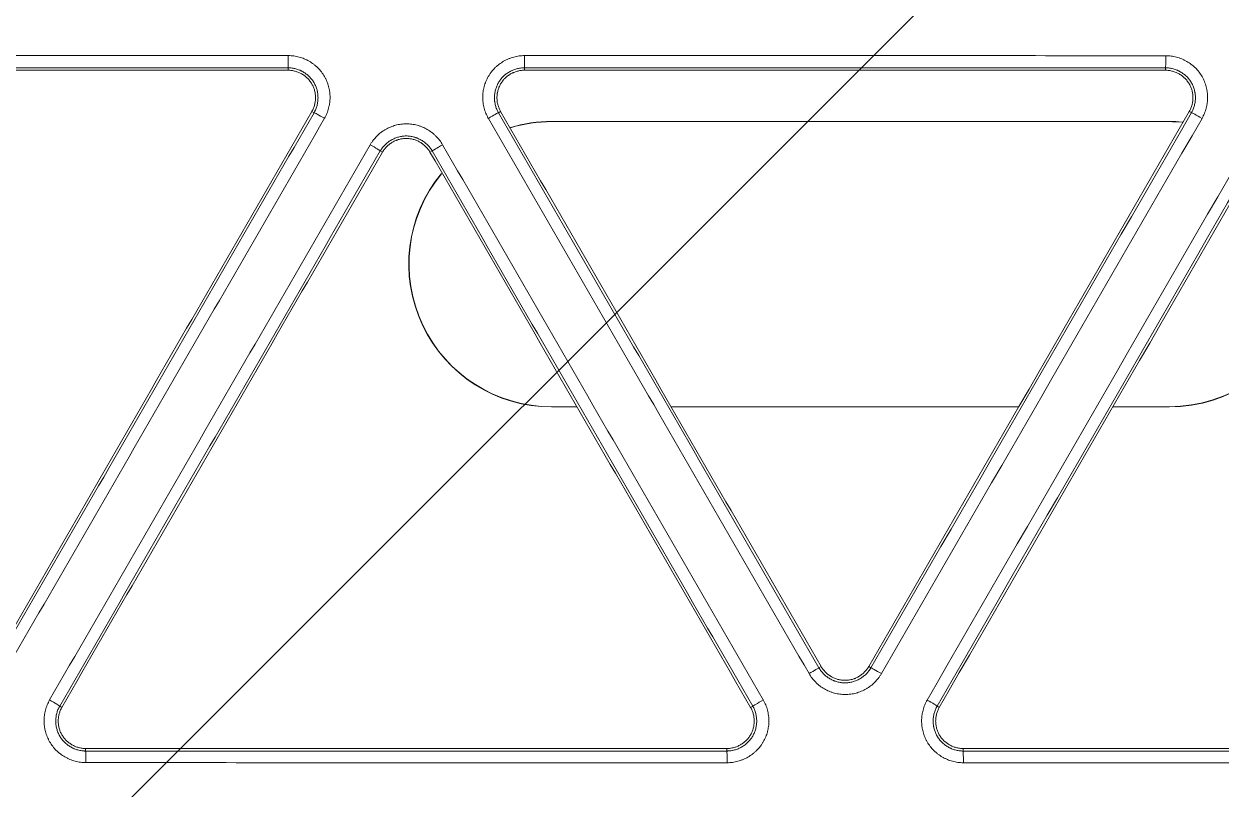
# Model space of a CAD drawing. Header units: inches. Extents: x 405346 to 489838, y -25612 to 14934.
# Drawn here: x 462971.97 to 463019.71, y 4503.28 to 4533.81 of the extents above; entities that cross this region are included whole.
import ezdxf

# ---------------------------------------------------------------- set-up
doc = ezdxf.new("R2010")
doc.units = ezdxf.units.IN
doc.header["$LTSCALE"] = 200
doc.header["$MEASUREMENT"] = 0
doc.layers.add('SS-EQ', color=2, linetype='Continuous', lineweight=20)

# ---------------------------------------------------------------- blocks, each defined once
blk = doc.blocks.new('4way무풍')
at = {"layer": 'SS-EQ'}
for p, q in [((330.224, 330.224), (-339.635, -339.635)), ((187.771, 210.531), (187.771, 210.63)), ((197.193, 210.63), (197.193, 210.531)), ((222.768, 210.531), (222.768, 210.63)), ((188.805, 208.839), (188.719, 208.889)), ((196.246, 208.889), (196.159, 208.839)), ((223.802, 208.84), (223.716, 208.889)), ((222.92, 208.491), (198.28, 208.491)), ((198.28, 208.481), (198.28, 208.491)), ((198.28, 208.481), (222.92, 208.481)), ((222.92, 208.481), (222.92, 208.491)), ((191.535, 207.264), (191.448, 207.314)), ((193.516, 207.313), (193.43, 207.264)), ((199.293, 197.109), (198.28, 197.109)), ((198.28, 197.099), (198.28, 197.109)), ((198.28, 197.099), (199.299, 197.099)), ((216.914, 197.109), (203.047, 197.109)), ((203.053, 197.099), (216.908, 197.099)), ((220.662, 197.099), (222.92, 197.099)), ((222.92, 197.109), (220.668, 197.109)), ((222.92, 197.109), (222.92, 197.099)), ((208.946, 186.691), (209.033, 186.741)), ((210.928, 186.741), (211.015, 186.691)), ((178.661, 185.165), (178.747, 185.115)), ((206.217, 185.115), (206.303, 185.165)), ((213.657, 185.165), (213.744, 185.115)), ((179.695, 183.474), (179.695, 183.374)), ((205.27, 183.374), (205.27, 183.474)), ((214.692, 183.474), (214.692, 183.374))]:
    blk.add_line(p, q, dxfattribs=at)
for centre, radius, start, end in [((198.28, 202.795), 5.686, 90, 106.8187), ((198.28, 202.795), 5.696, 90, 106.6866), ((222.92, 202.795), 5.696, 84.7153, 90), ((222.92, 202.795), 5.686, 84.8081, 90), ((222.92, 202.795), 5.696, 270, 50.9428), ((222.92, 202.795), 5.686, 270, 50.8584), ((198.28, 202.795), 5.696, 140.5181, 270), ((198.28, 202.795), 5.686, 140.6587, 270)]:
    blk.add_arc(centre, radius, start, end, dxfattribs=at)
for centre, major_axis, ratio, start_param, end_param in [((187.771, 211.104), (0, -0.474), 0.014429, 0.035168, 1.596693), ((197.193, 211.104), (0, -0.474), 0.017066, 0.034988, 1.594681), ((222.768, 211.104), (0, -0.474), 0.024794, 0.035078, 1.589564), ((189.215, 208.602), (-0.41, 0.237), 0.029103, 4.71144, 6.248264), ((195.749, 208.602), (-0.41, -0.237), 0.011675, 3.176502, 4.685827), ((224.212, 208.602), (-0.41, 0.237), 0.028239, 4.698861, 6.248265), ((191.038, 207.55), (0.41, -0.237), 0.028838, 0.034921, 1.568866), ((193.926, 207.55), (0.41, 0.237), 0.011852, 1.544465, 3.106684), ((208.536, 186.454), (-0.41, -0.237), 0.000088, 3.176499, 4.683174), ((211.424, 186.454), (0.41, -0.237), 0.025282, 1.555061, 3.106675), ((178.25, 185.402), (0.41, -0.237), 0.025966, 0.034918, 1.566113), ((206.714, 185.402), (0.41, 0.237), 0.000374, 1.541858, 3.106686), ((213.247, 185.402), (-0.41, 0.237), 0.025098, 3.17651, 4.695467), ((179.695, 182.9), (0, 0.474), 0.017829, 4.731661, 6.248273), ((205.269, 182.9), (0, -0.474), 0.024937, 1.585238, 3.106675), ((214.691, 182.9), (0, -0.474), 0.028442, 1.582931, 3.106672)]:
    blk.add_ellipse(centre, major_axis=major_axis, ratio=ratio, start_param=start_param, end_param=end_param, dxfattribs=at)
for points, knots in [([(0.032, 346.294), (6.969, 346.294), (13.906, 346.294), (27.78, 346.294), (34.717, 346.294), (55.528, 346.294), (69.403, 346.294), (97.151, 346.294), (111.025, 346.294), (138.774, 346.294), (152.648, 346.294), (180.396, 346.294), (194.27, 346.294), (215.082, 346.294), (222.019, 346.294), (235.893, 346.294), (242.83, 346.293), (253.236, 346.293), (256.704, 346.293), (263.641, 346.293), (267.11, 346.293), (272.313, 346.294), (274.047, 346.294), (276.648, 346.294), (277.516, 346.294), (279.25, 346.293), (280.117, 346.293), (281.418, 346.292), (281.851, 346.292), (282.718, 346.292), (283.152, 346.292), (283.802, 346.293), (284.019, 346.293), (284.453, 346.293), (284.669, 346.294), (285.103, 346.293), (285.32, 346.293), (285.753, 346.29), (285.97, 346.288), (286.62, 346.277), (287.054, 346.265), (287.92, 346.231), (288.353, 346.21), (289.653, 346.132), (290.519, 346.062), (291.818, 345.929), (292.25, 345.88), (292.899, 345.799), (293.116, 345.771), (293.548, 345.712), (294.627, 345.561), (295.697, 345.381), (298.249, 344.897), (299.929, 344.504), (302.417, 343.81), (304.065, 343.312), (305.692, 342.745), (308.116, 341.843), (309.711, 341.171), (311.481, 340.335), (311.677, 340.241), (312.069, 340.051), (312.265, 339.955), (312.851, 339.663), (313.238, 339.464), (314.393, 338.857), (315.91, 338.017), (317.385, 337.118), (318.837, 336.19), (319.553, 335.711), (320.962, 334.724), (322.351, 333.707), (324.369, 332.094), (326.323, 330.393), (327.582, 329.199), (328.355, 328.434), (328.586, 328.204), (328.815, 327.97), (328.968, 327.815), (329.044, 327.736), (329.423, 327.345), (329.723, 327.029), (330.61, 326.072), (331.762, 324.776), (333.399, 322.77), (334.43, 321.391), (335.932, 319.291), (336.873, 317.85), (338.196, 315.627), (339.047, 314.124), (339.838, 312.579), (340.313, 311.601), (340.454, 311.306), (340.593, 311.01), (340.685, 310.812), (340.731, 310.713), (340.958, 310.218), (341.136, 309.82), (341.654, 308.624), (342.309, 307.019), (343.186, 304.582), (343.7, 302.939), (344.419, 300.459), (344.828, 298.787), (345.336, 296.251), (345.487, 295.4), (345.755, 293.69), (345.871, 292.83), (345.994, 291.749), (346.017, 291.532), (346.062, 291.099), (346.083, 290.881), (346.143, 290.23), (346.178, 289.796), (346.239, 288.927), (346.265, 288.492), (346.307, 287.624), (346.324, 287.189), (346.342, 286.538), (346.347, 286.32), (346.354, 285.886), (346.356, 285.669), (346.359, 285.234), (346.359, 285.017), (346.359, 284.582), (346.359, 284.365), (346.359, 283.714), (346.358, 283.279), (346.358, 282.41), (346.358, 281.976), (346.358, 280.672), (346.358, 279.803), (346.359, 278.065), (346.359, 277.196), (346.359, 274.59), (346.359, 272.852), (346.358, 264.162), (346.359, 257.21), (346.359, 236.355), (346.359, 222.452), (346.359, 194.646), (346.359, 180.742), (346.359, 152.936), (346.359, 139.033), (346.359, 111.226), (346.359, 69.516), (346.359, 27.806), (346.359, 0)], [0, 0, 0, 0, 0.03125, 0.03125, 0.0625, 0.0625, 0.125, 0.125, 0.1875, 0.1875, 0.25, 0.25, 0.3125, 0.3125, 0.34375, 0.34375, 0.375, 0.375, 0.390625, 0.390625, 0.40625, 0.40625, 0.414062, 0.414062, 0.417969, 0.417969, 0.421875, 0.421875, 0.423828, 0.423828, 0.425781, 0.425781, 0.426758, 0.426758, 0.427734, 0.427734, 0.428711, 0.428711, 0.429687, 0.429687, 0.431641, 0.431641, 0.433594, 0.433594, 0.4375, 0.4375, 0.439453, 0.439453, 0.44043, 0.44043, 0.441406, 0.445312, 0.445312, 0.453125, 0.453125, 0.457031, 0.460937, 0.460937, 0.46875, 0.46875, 0.469727, 0.469727, 0.470703, 0.470703, 0.472656, 0.472656, 0.476562, 0.480469, 0.480469, 0.484375, 0.484375, 0.488281, 0.492187, 0.496094, 0.5, 0.5, 0.500977, 0.501465, 0.501465, 0.501953, 0.501953, 0.503906, 0.503906, 0.507812, 0.511719, 0.515625, 0.515625, 0.523437, 0.523437, 0.527344, 0.53125, 0.53125, 0.532227, 0.532715, 0.532715, 0.533203, 0.533203, 0.535156, 0.535156, 0.539062, 0.542969, 0.546875, 0.546875, 0.554687, 0.554687, 0.558594, 0.558594, 0.5625, 0.5625, 0.563477, 0.563477, 0.564453, 0.564453, 0.566406, 0.566406, 0.568359, 0.568359, 0.570312, 0.570312, 0.571289, 0.571289, 0.572266, 0.572266, 0.573242, 0.573242, 0.574219, 0.574219, 0.576172, 0.576172, 0.578125, 0.578125, 0.582031, 0.582031, 0.585937, 0.585937, 0.59375, 0.59375, 0.625, 0.625, 0.6875, 0.6875, 0.75, 0.75, 0.8125, 0.8125, 0.875, 1, 1, 1, 1]), ([(345.164, 0), (345.164, 27.72), (345.163, 69.299), (345.162, 110.879), (345.161, 138.598), (345.16, 152.458), (345.159, 180.178), (345.157, 194.038), (345.154, 221.758), (345.152, 235.618), (345.147, 256.407), (345.146, 263.337), (345.145, 272), (345.145, 273.732), (345.144, 276.331), (345.144, 277.197), (345.143, 278.93), (345.142, 279.796), (345.142, 281.095), (345.141, 281.528), (345.141, 282.395), (345.142, 282.828), (345.141, 283.694), (345.141, 284.127), (345.14, 284.777), (345.139, 284.993), (345.136, 285.426), (345.134, 285.643), (345.124, 286.293), (345.113, 286.726), (345.081, 287.592), (345.06, 288.025), (345.009, 288.891), (344.979, 289.324), (344.926, 289.973), (344.898, 290.298), (344.868, 290.622), (344.847, 290.839), (344.836, 290.947), (344.736, 291.92), (344.629, 292.78), (344.379, 294.49), (344.236, 295.34), (343.754, 297.876), (343.361, 299.547), (342.666, 302.024), (342.167, 303.666), (341.312, 306.1), (340.67, 307.703), (340.162, 308.898), (339.901, 309.494), (339.629, 310.086), (339.446, 310.481), (339.353, 310.677), (338.885, 311.657), (338.495, 312.43), (337.684, 313.954), (337.263, 314.706), (336.391, 316.188), (335.94, 316.919), (335.007, 318.359), (334.525, 319.069), (333.532, 320.468), (332.508, 321.846), (330.881, 323.85), (329.736, 325.143), (328.853, 326.097), (328.555, 326.413), (328.177, 326.804), (328.101, 326.882), (327.949, 327.037), (327.721, 327.27), (327.491, 327.5), (326.721, 328.264), (325.466, 329.454), (323.518, 331.149), (321.504, 332.755), (320.119, 333.766), (318.711, 334.748), (317.997, 335.224), (316.546, 336.146), (315.81, 336.592), (314.315, 337.454), (313.557, 337.87), (312.595, 338.371), (312.305, 338.52), (312.014, 338.666), (311.82, 338.764), (311.722, 338.812), (311.235, 339.053), (310.844, 339.24), (309.666, 339.79), (308.875, 340.138), (307.283, 340.799), (305.68, 341.425), (303.244, 342.257), (301.598, 342.742), (299.114, 343.417), (297.436, 343.796), (294.888, 344.258), (294.033, 344.394), (292.957, 344.542), (292.742, 344.57), (292.31, 344.625), (291.663, 344.703), (291.015, 344.771), (289.72, 344.892), (288.856, 344.953), (287.56, 345.018), (287.128, 345.036), (286.48, 345.054), (286.264, 345.059), (285.832, 345.066), (285.615, 345.069), (285.183, 345.072), (284.967, 345.073), (284.535, 345.074), (284.318, 345.075), (283.67, 345.075), (283.237, 345.076), (282.589, 345.076), (282.373, 345.076), (281.94, 345.076), (281.724, 345.076), (281.076, 345.076), (280.643, 345.076), (279.346, 345.077), (278.481, 345.077), (276.752, 345.078), (275.887, 345.078), (273.293, 345.079), (271.563, 345.079), (262.916, 345.08), (255.998, 345.082), (242.162, 345.085), (235.244, 345.086), (221.408, 345.088), (214.49, 345.089), (193.736, 345.092), (179.9, 345.093), (152.228, 345.095), (138.392, 345.096), (110.72, 345.097), (96.884, 345.097), (69.212, 345.098), (55.376, 345.098), (34.622, 345.098), (27.704, 345.099), (13.868, 345.099), (6.95, 345.099), (0.032, 345.099)], [0, 0, 0, 0, 0.125, 0.1875, 0.1875, 0.25, 0.25, 0.3125, 0.3125, 0.375, 0.375, 0.40625, 0.40625, 0.414063, 0.414063, 0.417969, 0.417969, 0.421875, 0.421875, 0.423828, 0.423828, 0.425781, 0.425781, 0.427734, 0.427734, 0.428711, 0.428711, 0.429688, 0.429688, 0.431641, 0.431641, 0.433594, 0.433594, 0.435547, 0.435547, 0.436523, 0.437012, 0.437012, 0.4375, 0.4375, 0.441406, 0.441406, 0.445313, 0.445313, 0.453125, 0.453125, 0.457031, 0.460938, 0.464844, 0.464844, 0.466797, 0.467773, 0.467773, 0.46875, 0.46875, 0.472656, 0.472656, 0.476563, 0.476563, 0.480469, 0.480469, 0.484375, 0.484375, 0.488281, 0.492188, 0.496094, 0.496094, 0.498047, 0.498047, 0.498535, 0.498535, 0.499023, 0.5, 0.5, 0.503906, 0.507813, 0.511719, 0.515625, 0.515625, 0.519531, 0.519531, 0.523438, 0.523438, 0.527344, 0.527344, 0.52832, 0.528809, 0.528809, 0.529297, 0.529297, 0.53125, 0.53125, 0.535156, 0.535156, 0.539063, 0.542969, 0.546875, 0.546875, 0.554688, 0.554688, 0.558594, 0.558594, 0.55957, 0.55957, 0.560547, 0.5625, 0.5625, 0.566406, 0.566406, 0.568359, 0.568359, 0.569336, 0.569336, 0.570313, 0.570313, 0.571289, 0.571289, 0.572266, 0.572266, 0.574219, 0.574219, 0.575195, 0.575195, 0.576172, 0.576172, 0.578125, 0.578125, 0.582031, 0.582031, 0.585938, 0.585938, 0.59375, 0.59375, 0.625, 0.625, 0.65625, 0.65625, 0.6875, 0.6875, 0.75, 0.75, 0.8125, 0.8125, 0.875, 0.875, 0.9375, 0.9375, 0.96875, 0.96875, 1, 1, 1, 1]), ([(162.2, 211.118), (164.332, 211.118), (166.463, 211.118), (169.661, 211.118), (170.726, 211.118), (172.325, 211.118), (172.858, 211.118), (173.924, 211.118), (174.457, 211.118), (177.121, 211.117), (179.252, 211.117), (183.515, 211.117), (185.647, 211.116), (187.778, 211.116)], [0, 0, 0, 0, 0.25, 0.25, 0.375, 0.375, 0.4375, 0.4375, 0.5, 0.5, 0.75, 0.75, 1, 1, 1, 1]), ([(187.778, 211.116), (187.815, 211.116), (187.851, 211.115), (187.925, 211.11), (187.961, 211.106), (188.069, 211.091), (188.211, 211.062), (188.348, 211.015), (188.433, 210.98), (188.449, 210.972), (188.483, 210.957), (188.532, 210.934), (188.58, 210.908), (188.674, 210.853), (188.735, 210.813), (188.821, 210.747), (188.849, 210.724), (188.891, 210.688), (188.905, 210.676), (188.931, 210.651), (188.945, 210.638), (189.009, 210.574), (189.105, 210.465), (189.186, 210.345), (189.241, 210.25), (189.258, 210.217), (189.29, 210.152), (189.305, 210.119), (189.346, 210.018), (189.369, 209.949), (189.397, 209.844), (189.405, 209.809), (189.416, 209.755), (189.419, 209.737), (189.425, 209.701), (189.427, 209.683), (189.439, 209.592), (189.448, 209.447), (189.439, 209.303), (189.428, 209.212), (189.425, 209.194), (189.419, 209.158), (189.416, 209.14), (189.405, 209.086), (189.397, 209.051), (189.369, 208.945), (189.346, 208.877), (189.291, 208.743), (189.259, 208.677), (189.223, 208.614)], [0, 0, 0, 0, 0.03125, 0.03125, 0.0625, 0.0625, 0.125, 0.1875, 0.1875, 0.203125, 0.203125, 0.21875, 0.25, 0.25, 0.3125, 0.3125, 0.34375, 0.34375, 0.359375, 0.359375, 0.375, 0.375, 0.4375, 0.5, 0.5, 0.53125, 0.53125, 0.5625, 0.5625, 0.625, 0.625, 0.65625, 0.65625, 0.671875, 0.671875, 0.6875, 0.6875, 0.75, 0.8125, 0.8125, 0.828125, 0.828125, 0.84375, 0.84375, 0.875, 0.875, 0.9375, 0.9375, 1, 1, 1, 1]), ([(195.757, 208.613), (195.738, 208.645), (195.721, 208.677), (195.689, 208.743), (195.674, 208.777), (195.633, 208.878), (195.587, 209.015), (195.559, 209.158), (195.547, 209.248), (195.545, 209.267), (195.542, 209.303), (195.538, 209.358), (195.536, 209.412), (195.536, 209.521), (195.541, 209.593), (195.554, 209.701), (195.56, 209.737), (195.571, 209.791), (195.575, 209.809), (195.583, 209.845), (195.587, 209.862), (195.61, 209.951), (195.656, 210.088), (195.72, 210.218), (195.775, 210.313), (195.794, 210.344), (195.835, 210.405), (195.856, 210.434), (195.923, 210.52), (195.971, 210.575), (196.048, 210.651), (196.088, 210.688), (196.13, 210.724), (196.158, 210.747), (196.173, 210.758), (196.245, 210.814), (196.366, 210.894), (196.496, 210.958), (196.58, 210.993), (196.597, 211), (196.631, 211.013), (196.649, 211.019), (196.701, 211.037), (196.735, 211.048), (196.841, 211.076), (196.912, 211.091), (197.055, 211.11), (197.128, 211.115), (197.201, 211.115)], [0, 0, 0, 0, 0.03125, 0.03125, 0.0625, 0.0625, 0.125, 0.1875, 0.1875, 0.203125, 0.203125, 0.21875, 0.25, 0.25, 0.3125, 0.3125, 0.34375, 0.34375, 0.359375, 0.359375, 0.375, 0.375, 0.4375, 0.5, 0.5, 0.53125, 0.53125, 0.5625, 0.5625, 0.625, 0.625, 0.65625, 0.671875, 0.671875, 0.6875, 0.6875, 0.75, 0.8125, 0.8125, 0.828125, 0.828125, 0.84375, 0.84375, 0.875, 0.875, 0.9375, 0.9375, 1, 1, 1, 1]), ([(197.201, 211.115), (201.464, 211.115), (205.728, 211.114), (214.254, 211.114), (218.517, 211.113), (222.779, 211.113)], [0, 0, 0, 0, 0.5, 0.5, 1, 1, 1, 1]), ([(222.779, 211.113), (222.816, 211.113), (222.853, 211.112), (222.926, 211.107), (222.962, 211.103), (223.07, 211.088), (223.212, 211.059), (223.349, 211.012), (223.434, 210.977), (223.451, 210.969), (223.484, 210.954), (223.533, 210.93), (223.582, 210.905), (223.676, 210.85), (223.736, 210.81), (223.823, 210.744), (223.851, 210.721), (223.892, 210.685), (223.906, 210.673), (223.933, 210.648), (223.946, 210.635), (224.011, 210.571), (224.107, 210.462), (224.188, 210.342), (224.242, 210.247), (224.26, 210.214), (224.292, 210.149), (224.307, 210.116), (224.348, 210.015), (224.371, 209.946), (224.399, 209.841), (224.407, 209.806), (224.417, 209.752), (224.42, 209.734), (224.426, 209.698), (224.429, 209.68), (224.441, 209.589), (224.45, 209.444), (224.441, 209.3), (224.429, 209.209), (224.426, 209.191), (224.421, 209.155), (224.417, 209.137), (224.407, 209.083), (224.399, 209.048), (224.371, 208.942), (224.348, 208.874), (224.293, 208.74), (224.261, 208.674), (224.224, 208.611)], [0, 0, 0, 0, 0.03125, 0.03125, 0.0625, 0.0625, 0.125, 0.1875, 0.1875, 0.203125, 0.203125, 0.21875, 0.25, 0.25, 0.3125, 0.3125, 0.34375, 0.34375, 0.359375, 0.359375, 0.375, 0.375, 0.4375, 0.5, 0.5, 0.53125, 0.53125, 0.5625, 0.5625, 0.625, 0.625, 0.65625, 0.65625, 0.671875, 0.671875, 0.6875, 0.6875, 0.75, 0.8125, 0.8125, 0.828125, 0.828125, 0.84375, 0.84375, 0.875, 0.875, 0.9375, 0.9375, 1, 1, 1, 1]), ([(187.771, 210.63), (185.64, 210.63), (181.378, 210.63), (177.115, 210.63), (174.451, 210.63), (173.919, 210.63), (172.853, 210.63), (172.32, 210.63), (170.722, 210.63), (169.656, 210.63), (166.459, 210.63), (164.328, 210.63), (162.197, 210.63)], [0, 0, 0, 0, 0.25, 0.5, 0.5, 0.5625, 0.5625, 0.625, 0.625, 0.75, 0.75, 1, 1, 1, 1]), ([(188.805, 208.839), (188.807, 208.842), (188.809, 208.845), (188.812, 208.851), (188.817, 208.859), (188.828, 208.879), (188.848, 208.92), (188.864, 208.956), (188.894, 209.027), (188.91, 209.077), (188.93, 209.152), (188.936, 209.177), (188.946, 209.229), (188.95, 209.255), (188.96, 209.332), (188.966, 209.436), (188.96, 209.539), (188.951, 209.604), (188.95, 209.617), (188.945, 209.643), (188.939, 209.682), (188.93, 209.72), (188.91, 209.795), (188.894, 209.844), (188.864, 209.916), (188.854, 209.94), (188.831, 209.987), (188.819, 210.01), (188.779, 210.078), (188.75, 210.121), (188.687, 210.203), (188.652, 210.242), (188.597, 210.297), (188.578, 210.315), (188.538, 210.349), (188.518, 210.366), (188.456, 210.413), (188.413, 210.442), (188.345, 210.48), (188.311, 210.499), (188.275, 210.516), (188.252, 210.527), (188.24, 210.532), (188.179, 210.557), (188.081, 210.591), (187.98, 210.612), (187.902, 210.623), (187.876, 210.626), (187.837, 210.628), (187.824, 210.629), (187.804, 210.63), (187.794, 210.63), (187.784, 210.63), (187.778, 210.63), (187.775, 210.63), (187.771, 210.63)], [0, 0, 0, 0, 0.003906, 0.003906, 0.007813, 0.015625, 0.03125, 0.0625, 0.0625, 0.125, 0.125, 0.15625, 0.15625, 0.1875, 0.1875, 0.25, 0.3125, 0.3125, 0.328125, 0.328125, 0.34375, 0.375, 0.375, 0.4375, 0.4375, 0.46875, 0.46875, 0.5, 0.5, 0.5625, 0.5625, 0.625, 0.625, 0.65625, 0.65625, 0.6875, 0.6875, 0.75, 0.75, 0.78125, 0.796875, 0.796875, 0.8125, 0.8125, 0.875, 0.9375, 0.9375, 0.96875, 0.96875, 0.984375, 0.984375, 0.992188, 0.996094, 0.996094, 1, 1, 1, 1]), ([(197.193, 210.63), (197.19, 210.63), (197.187, 210.63), (197.18, 210.63), (197.17, 210.63), (197.147, 210.63), (197.102, 210.627), (197.063, 210.623), (196.986, 210.613), (196.935, 210.602), (196.86, 210.582), (196.835, 210.574), (196.785, 210.557), (196.761, 210.548), (196.689, 210.517), (196.596, 210.471), (196.509, 210.414), (196.457, 210.374), (196.447, 210.366), (196.426, 210.35), (196.396, 210.324), (196.368, 210.298), (196.313, 210.243), (196.278, 210.204), (196.23, 210.143), (196.215, 210.122), (196.186, 210.079), (196.172, 210.056), (196.133, 209.988), (196.11, 209.942), (196.071, 209.846), (196.054, 209.797), (196.035, 209.721), (196.029, 209.695), (196.019, 209.644), (196.015, 209.618), (196.005, 209.541), (196.001, 209.489), (196.001, 209.411), (196.002, 209.385), (196.005, 209.346), (196.006, 209.333), (196.008, 209.307), (196.01, 209.294), (196.018, 209.229), (196.037, 209.127), (196.07, 209.029), (196.099, 208.956), (196.11, 208.932), (196.127, 208.897), (196.133, 208.885), (196.143, 208.868), (196.147, 208.859), (196.152, 208.851), (196.155, 208.845), (196.157, 208.842), (196.159, 208.839)], [0, 0, 0, 0, 0.003906, 0.003906, 0.007813, 0.015625, 0.03125, 0.0625, 0.0625, 0.125, 0.125, 0.15625, 0.15625, 0.1875, 0.1875, 0.25, 0.3125, 0.3125, 0.328125, 0.328125, 0.34375, 0.375, 0.375, 0.4375, 0.4375, 0.46875, 0.46875, 0.5, 0.5, 0.5625, 0.5625, 0.625, 0.625, 0.65625, 0.65625, 0.6875, 0.6875, 0.75, 0.75, 0.78125, 0.78125, 0.796875, 0.796875, 0.8125, 0.8125, 0.875, 0.9375, 0.9375, 0.96875, 0.96875, 0.984375, 0.984375, 0.992187, 0.996094, 0.996094, 1, 1, 1, 1]), ([(222.768, 210.63), (218.506, 210.63), (214.244, 210.63), (205.719, 210.63), (201.456, 210.63), (197.193, 210.63)], [0, 0, 0, 0, 0.5, 0.5, 1, 1, 1, 1]), ([(223.802, 208.84), (223.804, 208.842), (223.805, 208.845), (223.809, 208.851), (223.813, 208.859), (223.824, 208.88), (223.845, 208.92), (223.861, 208.956), (223.89, 209.028), (223.907, 209.077), (223.926, 209.152), (223.932, 209.178), (223.942, 209.229), (223.946, 209.255), (223.956, 209.332), (223.963, 209.436), (223.956, 209.54), (223.948, 209.605), (223.946, 209.618), (223.942, 209.643), (223.935, 209.682), (223.926, 209.72), (223.907, 209.795), (223.89, 209.844), (223.861, 209.916), (223.85, 209.94), (223.827, 209.987), (223.815, 210.01), (223.776, 210.078), (223.718, 210.164), (223.649, 210.242), (223.593, 210.297), (223.574, 210.315), (223.534, 210.349), (223.514, 210.366), (223.452, 210.413), (223.409, 210.442), (223.342, 210.481), (223.307, 210.499), (223.272, 210.516), (223.248, 210.527), (223.236, 210.532), (223.176, 210.558), (223.078, 210.591), (222.976, 210.612), (222.899, 210.623), (222.873, 210.626), (222.834, 210.629), (222.82, 210.629), (222.801, 210.63), (222.791, 210.63), (222.781, 210.63), (222.775, 210.63), (222.771, 210.63), (222.768, 210.63)], [0, 0, 0, 0, 0.003906, 0.003906, 0.007813, 0.015625, 0.03125, 0.0625, 0.0625, 0.125, 0.125, 0.15625, 0.15625, 0.1875, 0.1875, 0.25, 0.3125, 0.3125, 0.328125, 0.328125, 0.34375, 0.375, 0.375, 0.4375, 0.4375, 0.46875, 0.46875, 0.5, 0.5, 0.5625, 0.625, 0.625, 0.65625, 0.65625, 0.6875, 0.6875, 0.75, 0.75, 0.78125, 0.796875, 0.796875, 0.8125, 0.8125, 0.875, 0.9375, 0.9375, 0.96875, 0.96875, 0.984375, 0.984375, 0.992187, 0.996094, 0.996094, 1, 1, 1, 1]), ([(187.771, 210.531), (185.64, 210.531), (183.509, 210.531), (179.247, 210.531), (177.115, 210.531), (173.919, 210.531), (172.853, 210.531), (170.722, 210.531), (169.656, 210.531), (166.459, 210.531), (164.328, 210.531), (162.197, 210.531)], [0, 0, 0, 0, 0.25, 0.25, 0.5, 0.5, 0.625, 0.625, 0.75, 0.75, 1, 1, 1, 1]), ([(187.771, 210.531), (187.82, 210.531), (187.867, 210.528), (187.961, 210.515), (188.008, 210.505), (188.077, 210.486), (188.1, 210.479), (188.145, 210.463), (188.167, 210.455), (188.234, 210.427), (188.319, 210.385), (188.398, 210.332), (188.446, 210.296), (188.455, 210.288), (188.474, 210.273), (188.501, 210.25), (188.528, 210.226), (188.578, 210.176), (188.61, 210.14), (188.654, 210.084), (188.668, 210.065), (188.694, 210.025), (188.707, 210.004), (188.743, 209.942), (188.785, 209.857), (188.815, 209.766), (188.833, 209.697), (188.839, 209.674), (188.848, 209.626), (188.851, 209.603), (188.861, 209.532), (188.864, 209.485), (188.864, 209.413), (188.863, 209.389), (188.86, 209.342), (188.858, 209.318), (188.848, 209.246), (188.83, 209.153), (188.8, 209.063), (188.764, 208.974), (188.743, 208.931), (188.719, 208.889)], [0, 0, 0, 0, 0.0625, 0.0625, 0.125, 0.125, 0.15625, 0.15625, 0.1875, 0.1875, 0.25, 0.3125, 0.3125, 0.328125, 0.328125, 0.34375, 0.375, 0.375, 0.4375, 0.4375, 0.46875, 0.46875, 0.5, 0.5, 0.5625, 0.625, 0.625, 0.65625, 0.65625, 0.6875, 0.6875, 0.75, 0.75, 0.78125, 0.78125, 0.8125, 0.8125, 0.875, 0.9375, 0.9375, 1, 1, 1, 1]), ([(196.246, 208.889), (196.221, 208.931), (196.201, 208.974), (196.165, 209.062), (196.15, 209.107), (196.132, 209.176), (196.126, 209.2), (196.117, 209.247), (196.113, 209.27), (196.104, 209.342), (196.098, 209.436), (196.104, 209.532), (196.112, 209.591), (196.114, 209.603), (196.117, 209.627), (196.124, 209.662), (196.132, 209.697), (196.15, 209.766), (196.165, 209.811), (196.191, 209.877), (196.201, 209.899), (196.222, 209.942), (196.234, 209.963), (196.27, 210.025), (196.323, 210.104), (196.386, 210.175), (196.437, 210.226), (196.454, 210.242), (196.491, 210.274), (196.509, 210.289), (196.566, 210.332), (196.605, 210.358), (196.667, 210.394), (196.699, 210.411), (196.731, 210.426), (196.753, 210.436), (196.764, 210.441), (196.819, 210.464), (196.909, 210.495), (197.002, 210.515), (197.097, 210.528), (197.145, 210.531), (197.193, 210.531)], [0, 0, 0, 0, 0.0625, 0.0625, 0.125, 0.125, 0.15625, 0.15625, 0.1875, 0.1875, 0.25, 0.3125, 0.3125, 0.328125, 0.328125, 0.34375, 0.375, 0.375, 0.4375, 0.4375, 0.46875, 0.46875, 0.5, 0.5, 0.5625, 0.625, 0.625, 0.65625, 0.65625, 0.6875, 0.6875, 0.75, 0.75, 0.78125, 0.796875, 0.796875, 0.8125, 0.8125, 0.875, 0.9375, 0.9375, 1, 1, 1, 1]), ([(222.768, 210.531), (218.506, 210.531), (214.244, 210.531), (205.719, 210.531), (201.456, 210.531), (197.193, 210.531)], [0, 0, 0, 0, 0.5, 0.5, 1, 1, 1, 1]), ([(222.768, 210.531), (222.816, 210.531), (222.864, 210.528), (222.958, 210.515), (223.004, 210.505), (223.073, 210.486), (223.096, 210.479), (223.142, 210.463), (223.164, 210.455), (223.23, 210.427), (223.315, 210.385), (223.395, 210.332), (223.443, 210.296), (223.452, 210.288), (223.471, 210.273), (223.498, 210.25), (223.524, 210.226), (223.575, 210.176), (223.607, 210.14), (223.65, 210.084), (223.664, 210.065), (223.691, 210.025), (223.704, 210.005), (223.74, 209.942), (223.782, 209.857), (223.812, 209.767), (223.83, 209.697), (223.835, 209.674), (223.844, 209.627), (223.848, 209.603), (223.857, 209.532), (223.86, 209.485), (223.86, 209.413), (223.86, 209.389), (223.857, 209.342), (223.854, 209.318), (223.845, 209.246), (223.827, 209.153), (223.797, 209.063), (223.761, 208.974), (223.74, 208.931), (223.716, 208.889)], [0, 0, 0, 0, 0.0625, 0.0625, 0.125, 0.125, 0.15625, 0.15625, 0.1875, 0.1875, 0.25, 0.3125, 0.3125, 0.328125, 0.328125, 0.34375, 0.375, 0.375, 0.4375, 0.4375, 0.46875, 0.46875, 0.5, 0.5, 0.5625, 0.625, 0.625, 0.65625, 0.65625, 0.6875, 0.6875, 0.75, 0.75, 0.78125, 0.78125, 0.8125, 0.8125, 0.875, 0.9375, 0.9375, 1, 1, 1, 1]), ([(175.932, 186.741), (178.063, 190.432), (180.194, 194.124), (184.457, 201.507), (186.588, 205.198), (188.719, 208.889)], [0, 0, 0, 0, 0.5, 0.5, 1, 1, 1, 1]), ([(176.018, 186.691), (178.149, 190.383), (180.281, 194.074), (184.543, 201.457), (186.674, 205.148), (188.805, 208.839)], [0, 0, 0, 0, 0.5, 0.5, 1, 1, 1, 1]), ([(196.159, 208.839), (197.224, 206.994), (198.29, 205.148), (200.421, 201.457), (201.487, 199.611), (203.618, 195.919), (204.683, 194.074), (206.815, 190.382), (207.88, 188.536), (208.946, 186.691)], [0, 0, 0, 0, 0.25, 0.25, 0.5, 0.5, 0.75, 0.75, 1, 1, 1, 1]), ([(196.246, 208.889), (197.311, 207.044), (198.377, 205.198), (200.508, 201.507), (201.574, 199.661), (203.705, 195.97), (204.77, 194.124), (206.902, 190.432), (207.967, 188.587), (209.033, 186.741)], [0, 0, 0, 0, 0.25, 0.25, 0.5, 0.5, 0.75, 0.75, 1, 1, 1, 1]), ([(189.223, 208.614), (187.092, 204.922), (184.961, 201.231), (180.698, 193.847), (178.567, 190.155), (176.436, 186.464)], [0, 0, 0, 0, 0.5, 0.5, 1, 1, 1, 1]), ([(191.045, 207.561), (191.064, 207.593), (191.083, 207.624), (191.124, 207.685), (191.145, 207.715), (191.212, 207.801), (191.308, 207.909), (191.418, 208.005), (191.49, 208.06), (191.505, 208.071), (191.535, 208.092), (191.58, 208.123), (191.626, 208.152), (191.721, 208.206), (191.786, 208.238), (191.886, 208.28), (191.92, 208.293), (191.972, 208.311), (191.989, 208.317), (192.024, 208.328), (192.042, 208.333), (192.13, 208.357), (192.272, 208.385), (192.417, 208.395), (192.526, 208.395), (192.563, 208.394), (192.636, 208.389), (192.672, 208.385), (192.78, 208.371), (192.851, 208.356), (192.956, 208.328), (192.99, 208.317), (193.042, 208.299), (193.059, 208.293), (193.094, 208.28), (193.111, 208.273), (193.195, 208.238), (193.325, 208.174), (193.446, 208.093), (193.518, 208.038), (193.533, 208.027), (193.561, 208.004), (193.575, 207.992), (193.616, 207.956), (193.643, 207.931), (193.721, 207.854), (193.768, 207.8), (193.857, 207.685), (193.898, 207.625), (193.934, 207.561)], [0, 0, 0, 0, 0.03125, 0.03125, 0.0625, 0.0625, 0.125, 0.1875, 0.1875, 0.203125, 0.203125, 0.21875, 0.25, 0.25, 0.3125, 0.3125, 0.34375, 0.34375, 0.359375, 0.359375, 0.375, 0.375, 0.4375, 0.5, 0.5, 0.53125, 0.53125, 0.5625, 0.5625, 0.625, 0.625, 0.65625, 0.65625, 0.671875, 0.671875, 0.6875, 0.6875, 0.75, 0.8125, 0.8125, 0.828125, 0.828125, 0.84375, 0.84375, 0.875, 0.875, 0.9375, 0.9375, 1, 1, 1, 1]), ([(208.548, 186.461), (207.482, 188.307), (206.416, 190.153), (204.284, 193.845), (203.218, 195.691), (201.086, 199.383), (200.02, 201.229), (197.888, 204.921), (196.823, 206.767), (195.757, 208.613)], [0, 0, 0, 0, 0.25, 0.25, 0.5, 0.5, 0.75, 0.75, 1, 1, 1, 1]), ([(193.516, 207.313), (193.514, 207.316), (193.513, 207.319), (193.509, 207.325), (193.504, 207.333), (193.492, 207.353), (193.468, 207.391), (193.445, 207.423), (193.397, 207.484), (193.363, 207.523), (193.307, 207.578), (193.288, 207.595), (193.249, 207.63), (193.228, 207.646), (193.166, 207.694), (193.08, 207.751), (192.987, 207.797), (192.926, 207.823), (192.914, 207.828), (192.889, 207.837), (192.853, 207.85), (192.815, 207.862), (192.74, 207.882), (192.69, 207.893), (192.612, 207.903), (192.587, 207.906), (192.534, 207.909), (192.508, 207.91), (192.43, 207.91), (192.378, 207.907), (192.275, 207.893), (192.225, 207.882), (192.149, 207.862), (192.124, 207.854), (192.074, 207.837), (192.05, 207.828), (191.978, 207.797), (191.932, 207.774), (191.864, 207.736), (191.831, 207.715), (191.799, 207.693), (191.778, 207.678), (191.767, 207.67), (191.715, 207.63), (191.636, 207.562), (191.568, 207.485), (191.52, 207.423), (191.504, 207.402), (191.482, 207.37), (191.475, 207.359), (191.465, 207.342), (191.46, 207.333), (191.455, 207.325), (191.451, 207.319), (191.45, 207.316), (191.448, 207.314)], [0, 0, 0, 0, 0.003906, 0.003906, 0.007813, 0.015625, 0.03125, 0.0625, 0.0625, 0.125, 0.125, 0.15625, 0.15625, 0.1875, 0.1875, 0.25, 0.3125, 0.3125, 0.328125, 0.328125, 0.34375, 0.375, 0.375, 0.4375, 0.4375, 0.46875, 0.46875, 0.5, 0.5, 0.5625, 0.5625, 0.625, 0.625, 0.65625, 0.65625, 0.6875, 0.6875, 0.75, 0.75, 0.78125, 0.796875, 0.796875, 0.8125, 0.8125, 0.875, 0.9375, 0.9375, 0.96875, 0.96875, 0.984375, 0.984375, 0.992187, 0.996094, 0.996094, 1, 1, 1, 1]), ([(191.535, 207.264), (191.559, 207.306), (191.585, 207.345), (191.644, 207.42), (191.675, 207.456), (191.726, 207.506), (191.743, 207.522), (191.78, 207.554), (191.798, 207.569), (191.855, 207.612), (191.935, 207.665), (192.02, 207.707), (192.075, 207.73), (192.086, 207.735), (192.109, 207.743), (192.143, 207.756), (192.177, 207.766), (192.245, 207.785), (192.292, 207.795), (192.363, 207.804), (192.386, 207.807), (192.434, 207.81), (192.458, 207.811), (192.53, 207.811), (192.625, 207.804), (192.718, 207.785), (192.787, 207.767), (192.81, 207.759), (192.856, 207.744), (192.878, 207.735), (192.944, 207.708), (192.987, 207.687), (193.048, 207.651), (193.079, 207.632), (193.109, 207.612), (193.128, 207.598), (193.138, 207.591), (193.186, 207.554), (193.257, 207.492), (193.32, 207.421), (193.379, 207.346), (193.406, 207.306), (193.43, 207.264)], [0, 0, 0, 0, 0.0625, 0.0625, 0.125, 0.125, 0.15625, 0.15625, 0.1875, 0.1875, 0.25, 0.3125, 0.3125, 0.328125, 0.328125, 0.34375, 0.375, 0.375, 0.4375, 0.4375, 0.46875, 0.46875, 0.5, 0.5, 0.5625, 0.625, 0.625, 0.65625, 0.65625, 0.6875, 0.6875, 0.75, 0.75, 0.78125, 0.796875, 0.796875, 0.8125, 0.8125, 0.875, 0.9375, 0.9375, 1, 1, 1, 1]), ([(178.258, 185.411), (180.39, 189.103), (182.521, 192.795), (186.783, 200.178), (188.914, 203.87), (191.045, 207.561)], [0, 0, 0, 0, 0.5, 0.5, 1, 1, 1, 1]), ([(191.448, 207.314), (189.317, 203.622), (187.186, 199.931), (182.923, 192.548), (180.792, 188.857), (178.661, 185.165)], [0, 0, 0, 0, 0.5, 0.5, 1, 1, 1, 1]), ([(191.535, 207.264), (189.403, 203.573), (187.272, 199.881), (183.01, 192.498), (180.878, 188.807), (178.747, 185.115)], [0, 0, 0, 0, 0.5, 0.5, 1, 1, 1, 1]), ([(206.217, 185.115), (205.152, 186.961), (204.086, 188.807), (201.955, 192.498), (200.889, 194.344), (198.758, 198.036), (197.692, 199.881), (195.561, 203.573), (194.496, 205.418), (193.43, 207.264)], [0, 0, 0, 0, 0.25, 0.25, 0.5, 0.5, 0.75, 0.75, 1, 1, 1, 1]), ([(206.303, 185.165), (205.238, 187.011), (204.172, 188.857), (202.041, 192.548), (200.975, 194.394), (198.844, 198.085), (197.778, 199.931), (195.647, 203.622), (194.582, 205.468), (193.516, 207.313)], [0, 0, 0, 0, 0.25, 0.25, 0.5, 0.5, 0.75, 0.75, 1, 1, 1, 1]), ([(193.934, 207.561), (195, 205.715), (196.066, 203.869), (198.198, 200.177), (199.264, 198.331), (201.396, 194.639), (202.461, 192.793), (204.593, 189.101), (205.659, 187.255), (206.725, 185.409)], [0, 0, 0, 0, 0.25, 0.25, 0.5, 0.5, 0.75, 0.75, 1, 1, 1, 1]), ([(210.928, 186.741), (210.904, 186.699), (210.878, 186.66), (210.819, 186.585), (210.788, 186.549), (210.737, 186.499), (210.72, 186.483), (210.683, 186.451), (210.665, 186.436), (210.608, 186.393), (210.528, 186.34), (210.443, 186.298), (210.388, 186.274), (210.377, 186.27), (210.354, 186.261), (210.32, 186.249), (210.286, 186.239), (210.218, 186.22), (210.171, 186.21), (210.1, 186.2), (210.077, 186.198), (210.029, 186.195), (210.005, 186.194), (209.933, 186.194), (209.838, 186.2), (209.745, 186.219), (209.676, 186.238), (209.653, 186.245), (209.607, 186.261), (209.585, 186.269), (209.519, 186.297), (209.476, 186.318), (209.415, 186.354), (209.384, 186.373), (209.355, 186.393), (209.335, 186.407), (209.325, 186.414), (209.278, 186.45), (209.206, 186.513), (209.143, 186.584), (209.084, 186.659), (209.057, 186.699), (209.033, 186.741)], [0, 0, 0, 0, 0.0625, 0.0625, 0.125, 0.125, 0.15625, 0.15625, 0.1875, 0.1875, 0.25, 0.3125, 0.3125, 0.328125, 0.328125, 0.34375, 0.375, 0.375, 0.4375, 0.4375, 0.46875, 0.46875, 0.5, 0.5, 0.5625, 0.625, 0.625, 0.65625, 0.65625, 0.6875, 0.6875, 0.75, 0.75, 0.78125, 0.796875, 0.796875, 0.8125, 0.8125, 0.875, 0.9375, 0.9375, 1, 1, 1, 1]), ([(211.437, 186.461), (211.419, 186.429), (211.399, 186.398), (211.358, 186.337), (211.337, 186.307), (211.27, 186.221), (211.174, 186.113), (211.064, 186.017), (210.992, 185.962), (210.977, 185.951), (210.947, 185.93), (210.902, 185.899), (210.856, 185.87), (210.761, 185.816), (210.697, 185.784), (210.596, 185.742), (210.562, 185.729), (210.51, 185.711), (210.493, 185.705), (210.458, 185.694), (210.44, 185.689), (210.352, 185.665), (210.21, 185.637), (210.065, 185.627), (209.956, 185.627), (209.919, 185.628), (209.846, 185.633), (209.81, 185.637), (209.702, 185.651), (209.631, 185.666), (209.527, 185.694), (209.492, 185.705), (209.44, 185.723), (209.423, 185.729), (209.389, 185.742), (209.372, 185.749), (209.287, 185.784), (209.157, 185.848), (209.036, 185.929), (208.964, 185.984), (208.95, 185.995), (208.921, 186.018), (208.907, 186.03), (208.866, 186.066), (208.839, 186.091), (208.762, 186.168), (208.714, 186.222), (208.625, 186.337), (208.585, 186.397), (208.548, 186.461)], [0, 0, 0, 0, 0.03125, 0.03125, 0.0625, 0.0625, 0.125, 0.1875, 0.1875, 0.203125, 0.203125, 0.21875, 0.25, 0.25, 0.3125, 0.3125, 0.34375, 0.34375, 0.359375, 0.359375, 0.375, 0.375, 0.4375, 0.5, 0.5, 0.53125, 0.53125, 0.5625, 0.5625, 0.625, 0.625, 0.65625, 0.65625, 0.671875, 0.671875, 0.6875, 0.6875, 0.75, 0.8125, 0.8125, 0.828125, 0.828125, 0.84375, 0.84375, 0.875, 0.875, 0.9375, 0.9375, 1, 1, 1, 1]), ([(208.946, 186.691), (208.948, 186.688), (208.949, 186.685), (208.953, 186.679), (208.958, 186.671), (208.97, 186.651), (208.994, 186.613), (209.017, 186.581), (209.065, 186.52), (209.099, 186.481), (209.155, 186.426), (209.174, 186.409), (209.214, 186.374), (209.234, 186.358), (209.296, 186.31), (209.383, 186.253), (209.476, 186.207), (209.536, 186.181), (209.548, 186.176), (209.573, 186.167), (209.61, 186.154), (209.647, 186.142), (209.722, 186.122), (209.773, 186.111), (209.85, 186.101), (209.876, 186.098), (209.928, 186.095), (209.954, 186.094), (210.033, 186.094), (210.085, 186.097), (210.187, 186.111), (210.238, 186.122), (210.314, 186.142), (210.339, 186.15), (210.388, 186.167), (210.412, 186.177), (210.484, 186.207), (210.531, 186.23), (210.598, 186.269), (210.631, 186.289), (210.664, 186.311), (210.685, 186.327), (210.696, 186.334), (210.748, 186.374), (210.826, 186.442), (210.895, 186.52), (210.943, 186.581), (210.958, 186.602), (210.98, 186.635), (210.987, 186.646), (210.998, 186.663), (211.003, 186.671), (211.008, 186.68), (211.011, 186.685), (211.013, 186.688), (211.015, 186.691)], [0, 0, 0, 0, 0.003906, 0.003906, 0.007812, 0.015625, 0.03125, 0.0625, 0.0625, 0.125, 0.125, 0.15625, 0.15625, 0.1875, 0.1875, 0.25, 0.3125, 0.3125, 0.328125, 0.328125, 0.34375, 0.375, 0.375, 0.4375, 0.4375, 0.46875, 0.46875, 0.5, 0.5, 0.5625, 0.5625, 0.625, 0.625, 0.65625, 0.65625, 0.6875, 0.6875, 0.75, 0.75, 0.78125, 0.796875, 0.796875, 0.8125, 0.8125, 0.875, 0.9375, 0.9375, 0.96875, 0.96875, 0.984375, 0.984375, 0.992188, 0.996094, 0.996094, 1, 1, 1, 1]), ([(179.703, 182.909), (179.666, 182.909), (179.63, 182.91), (179.556, 182.915), (179.52, 182.919), (179.412, 182.934), (179.27, 182.963), (179.133, 183.01), (179.048, 183.045), (179.032, 183.053), (178.998, 183.068), (178.949, 183.092), (178.901, 183.117), (178.807, 183.172), (178.746, 183.212), (178.66, 183.278), (178.631, 183.301), (178.59, 183.337), (178.576, 183.349), (178.55, 183.374), (178.536, 183.387), (178.472, 183.451), (178.376, 183.56), (178.295, 183.68), (178.24, 183.775), (178.223, 183.808), (178.191, 183.873), (178.176, 183.906), (178.134, 184.007), (178.112, 184.076), (178.084, 184.181), (178.076, 184.216), (178.065, 184.27), (178.062, 184.288), (178.056, 184.324), (178.053, 184.342), (178.042, 184.433), (178.033, 184.578), (178.042, 184.722), (178.053, 184.813), (178.056, 184.831), (178.062, 184.867), (178.065, 184.885), (178.076, 184.939), (178.084, 184.974), (178.112, 185.08), (178.135, 185.148), (178.19, 185.282), (178.222, 185.348), (178.258, 185.411)], [0, 0, 0, 0, 0.03125, 0.03125, 0.0625, 0.0625, 0.125, 0.1875, 0.1875, 0.203125, 0.203125, 0.21875, 0.25, 0.25, 0.3125, 0.3125, 0.34375, 0.34375, 0.359375, 0.359375, 0.375, 0.375, 0.4375, 0.5, 0.5, 0.53125, 0.53125, 0.5625, 0.5625, 0.625, 0.625, 0.65625, 0.65625, 0.671875, 0.671875, 0.6875, 0.6875, 0.75, 0.8125, 0.8125, 0.828125, 0.828125, 0.84375, 0.84375, 0.875, 0.875, 0.9375, 0.9375, 1, 1, 1, 1]), ([(206.725, 185.409), (206.744, 185.377), (206.761, 185.345), (206.793, 185.279), (206.808, 185.245), (206.849, 185.144), (206.895, 185.007), (206.923, 184.865), (206.935, 184.774), (206.937, 184.755), (206.94, 184.719), (206.945, 184.664), (206.946, 184.61), (206.946, 184.501), (206.942, 184.429), (206.928, 184.321), (206.922, 184.285), (206.911, 184.231), (206.907, 184.213), (206.899, 184.177), (206.895, 184.16), (206.872, 184.071), (206.826, 183.934), (206.762, 183.804), (206.707, 183.709), (206.688, 183.678), (206.647, 183.617), (206.626, 183.588), (206.559, 183.502), (206.511, 183.447), (206.434, 183.371), (206.394, 183.334), (206.352, 183.299), (206.324, 183.275), (206.309, 183.264), (206.237, 183.209), (206.116, 183.128), (205.986, 183.064), (205.902, 183.029), (205.885, 183.022), (205.851, 183.009), (205.833, 183.003), (205.781, 182.985), (205.747, 182.974), (205.641, 182.946), (205.57, 182.931), (205.427, 182.912), (205.354, 182.907), (205.281, 182.907)], [0, 0, 0, 0, 0.03125, 0.03125, 0.0625, 0.0625, 0.125, 0.1875, 0.1875, 0.203125, 0.203125, 0.21875, 0.25, 0.25, 0.3125, 0.3125, 0.34375, 0.34375, 0.359375, 0.359375, 0.375, 0.375, 0.4375, 0.5, 0.5, 0.53125, 0.53125, 0.5625, 0.5625, 0.625, 0.625, 0.65625, 0.671875, 0.671875, 0.6875, 0.6875, 0.75, 0.8125, 0.8125, 0.828125, 0.828125, 0.84375, 0.84375, 0.875, 0.875, 0.9375, 0.9375, 1, 1, 1, 1]), ([(214.705, 182.906), (214.668, 182.906), (214.631, 182.907), (214.558, 182.912), (214.522, 182.916), (214.414, 182.931), (214.272, 182.96), (214.134, 183.007), (214.05, 183.042), (214.033, 183.05), (214, 183.065), (213.95, 183.088), (213.902, 183.114), (213.808, 183.169), (213.748, 183.209), (213.661, 183.275), (213.633, 183.298), (213.592, 183.334), (213.578, 183.346), (213.551, 183.371), (213.538, 183.384), (213.473, 183.448), (213.377, 183.557), (213.296, 183.677), (213.242, 183.772), (213.224, 183.804), (213.192, 183.87), (213.177, 183.903), (213.136, 184.004), (213.113, 184.072), (213.085, 184.177), (213.077, 184.213), (213.067, 184.267), (213.063, 184.284), (213.058, 184.321), (213.055, 184.339), (213.043, 184.43), (213.034, 184.575), (213.043, 184.719), (213.055, 184.81), (213.057, 184.828), (213.063, 184.864), (213.066, 184.882), (213.077, 184.936), (213.085, 184.971), (213.113, 185.077), (213.136, 185.145), (213.191, 185.279), (213.223, 185.345), (213.26, 185.408)], [0, 0, 0, 0, 0.03125, 0.03125, 0.0625, 0.0625, 0.125, 0.1875, 0.1875, 0.203125, 0.203125, 0.21875, 0.25, 0.25, 0.3125, 0.3125, 0.34375, 0.34375, 0.359375, 0.359375, 0.375, 0.375, 0.4375, 0.5, 0.5, 0.53125, 0.53125, 0.5625, 0.5625, 0.625, 0.625, 0.65625, 0.65625, 0.671875, 0.671875, 0.6875, 0.6875, 0.75, 0.8125, 0.8125, 0.828125, 0.828125, 0.84375, 0.84375, 0.875, 0.875, 0.9375, 0.9375, 1, 1, 1, 1]), ([(178.661, 185.165), (178.659, 185.163), (178.657, 185.16), (178.654, 185.154), (178.649, 185.145), (178.638, 185.125), (178.618, 185.085), (178.602, 185.049), (178.572, 184.977), (178.556, 184.928), (178.536, 184.853), (178.53, 184.827), (178.52, 184.776), (178.516, 184.75), (178.506, 184.672), (178.499, 184.569), (178.506, 184.465), (178.514, 184.4), (178.516, 184.387), (178.52, 184.361), (178.527, 184.322), (178.536, 184.284), (178.555, 184.209), (178.572, 184.16), (178.601, 184.088), (178.612, 184.064), (178.635, 184.017), (178.647, 183.994), (178.686, 183.926), (178.715, 183.883), (178.779, 183.801), (178.813, 183.762), (178.869, 183.707), (178.888, 183.689), (178.928, 183.655), (178.948, 183.638), (179.01, 183.591), (179.053, 183.562), (179.121, 183.523), (179.155, 183.505), (179.19, 183.488), (179.214, 183.477), (179.226, 183.472), (179.287, 183.446), (179.385, 183.412), (179.487, 183.391), (179.564, 183.381), (179.59, 183.378), (179.629, 183.375), (179.642, 183.375), (179.662, 183.374), (179.672, 183.374), (179.682, 183.374), (179.688, 183.374), (179.692, 183.374), (179.695, 183.374)], [0, 0, 0, 0, 0.003906, 0.003906, 0.007813, 0.015625, 0.03125, 0.0625, 0.0625, 0.125, 0.125, 0.15625, 0.15625, 0.1875, 0.1875, 0.25, 0.3125, 0.3125, 0.328125, 0.328125, 0.34375, 0.375, 0.375, 0.4375, 0.4375, 0.46875, 0.46875, 0.5, 0.5, 0.5625, 0.5625, 0.625, 0.625, 0.65625, 0.65625, 0.6875, 0.6875, 0.75, 0.75, 0.78125, 0.796875, 0.796875, 0.8125, 0.8125, 0.875, 0.9375, 0.9375, 0.96875, 0.96875, 0.984375, 0.984375, 0.992188, 0.996094, 0.996094, 1, 1, 1, 1]), ([(179.695, 183.474), (179.647, 183.474), (179.599, 183.477), (179.505, 183.49), (179.459, 183.5), (179.39, 183.519), (179.367, 183.526), (179.321, 183.541), (179.299, 183.55), (179.233, 183.578), (179.148, 183.62), (179.068, 183.673), (179.02, 183.709), (179.011, 183.716), (178.992, 183.732), (178.965, 183.755), (178.939, 183.779), (178.888, 183.829), (178.856, 183.864), (178.813, 183.921), (178.799, 183.94), (178.772, 183.98), (178.759, 184), (178.723, 184.063), (178.681, 184.148), (178.651, 184.238), (178.633, 184.308), (178.628, 184.331), (178.619, 184.378), (178.615, 184.402), (178.606, 184.473), (178.603, 184.52), (178.603, 184.592), (178.603, 184.615), (178.606, 184.663), (178.609, 184.687), (178.618, 184.758), (178.636, 184.852), (178.666, 184.942), (178.702, 185.03), (178.723, 185.074), (178.747, 185.115)], [0, 0, 0, 0, 0.0625, 0.0625, 0.125, 0.125, 0.15625, 0.15625, 0.1875, 0.1875, 0.25, 0.3125, 0.3125, 0.328125, 0.328125, 0.34375, 0.375, 0.375, 0.4375, 0.4375, 0.46875, 0.46875, 0.5, 0.5, 0.5625, 0.625, 0.625, 0.65625, 0.65625, 0.6875, 0.6875, 0.75, 0.75, 0.78125, 0.78125, 0.8125, 0.8125, 0.875, 0.9375, 0.9375, 1, 1, 1, 1]), ([(205.27, 183.374), (205.273, 183.374), (205.276, 183.374), (205.283, 183.374), (205.293, 183.374), (205.315, 183.375), (205.361, 183.377), (205.4, 183.381), (205.477, 183.391), (205.527, 183.402), (205.603, 183.422), (205.628, 183.43), (205.677, 183.447), (205.702, 183.457), (205.774, 183.487), (205.867, 183.533), (205.953, 183.59), (206.005, 183.63), (206.016, 183.638), (206.036, 183.655), (206.066, 183.68), (206.094, 183.706), (206.15, 183.761), (206.184, 183.8), (206.232, 183.861), (206.247, 183.882), (206.276, 183.926), (206.29, 183.948), (206.329, 184.016), (206.352, 184.063), (206.391, 184.158), (206.408, 184.208), (206.428, 184.283), (206.433, 184.309), (206.443, 184.36), (206.448, 184.386), (206.457, 184.463), (206.461, 184.515), (206.461, 184.593), (206.46, 184.619), (206.458, 184.658), (206.457, 184.671), (206.454, 184.697), (206.453, 184.71), (206.444, 184.775), (206.425, 184.877), (206.392, 184.976), (206.363, 185.048), (206.352, 185.072), (206.335, 185.107), (206.329, 185.119), (206.319, 185.136), (206.315, 185.145), (206.31, 185.154), (206.307, 185.159), (206.305, 185.162), (206.303, 185.165)], [0, 0, 0, 0, 0.003906, 0.003906, 0.007812, 0.015625, 0.03125, 0.0625, 0.0625, 0.125, 0.125, 0.15625, 0.15625, 0.1875, 0.1875, 0.25, 0.3125, 0.3125, 0.328125, 0.328125, 0.34375, 0.375, 0.375, 0.4375, 0.4375, 0.46875, 0.46875, 0.5, 0.5, 0.5625, 0.5625, 0.625, 0.625, 0.65625, 0.65625, 0.6875, 0.6875, 0.75, 0.75, 0.78125, 0.78125, 0.796875, 0.796875, 0.8125, 0.8125, 0.875, 0.9375, 0.9375, 0.96875, 0.96875, 0.984375, 0.984375, 0.992187, 0.996094, 0.996094, 1, 1, 1, 1]), ([(206.217, 185.115), (206.242, 185.074), (206.262, 185.031), (206.298, 184.943), (206.313, 184.898), (206.331, 184.829), (206.337, 184.805), (206.346, 184.758), (206.35, 184.734), (206.359, 184.663), (206.365, 184.568), (206.359, 184.473), (206.351, 184.414), (206.349, 184.402), (206.346, 184.378), (206.339, 184.343), (206.331, 184.308), (206.313, 184.239), (206.298, 184.194), (206.271, 184.128), (206.262, 184.106), (206.241, 184.063), (206.229, 184.042), (206.193, 183.979), (206.14, 183.901), (206.077, 183.829), (206.026, 183.779), (206.009, 183.763), (205.972, 183.731), (205.954, 183.716), (205.897, 183.673), (205.857, 183.646), (205.796, 183.611), (205.775, 183.599), (205.732, 183.578), (205.71, 183.568), (205.644, 183.54), (205.554, 183.509), (205.461, 183.49), (205.366, 183.477), (205.318, 183.474), (205.27, 183.474)], [0, 0, 0, 0, 0.0625, 0.0625, 0.125, 0.125, 0.15625, 0.15625, 0.1875, 0.1875, 0.25, 0.3125, 0.3125, 0.328125, 0.328125, 0.34375, 0.375, 0.375, 0.4375, 0.4375, 0.46875, 0.46875, 0.5, 0.5, 0.5625, 0.625, 0.625, 0.65625, 0.65625, 0.6875, 0.6875, 0.75, 0.75, 0.78125, 0.78125, 0.8125, 0.8125, 0.875, 0.9375, 0.9375, 1, 1, 1, 1]), ([(213.657, 185.165), (213.655, 185.163), (213.654, 185.16), (213.651, 185.154), (213.646, 185.145), (213.635, 185.125), (213.614, 185.085), (213.598, 185.049), (213.569, 184.977), (213.552, 184.928), (213.532, 184.853), (213.527, 184.827), (213.517, 184.776), (213.512, 184.75), (213.502, 184.672), (213.496, 184.569), (213.502, 184.465), (213.511, 184.4), (213.513, 184.387), (213.517, 184.361), (213.524, 184.322), (213.532, 184.284), (213.552, 184.209), (213.568, 184.16), (213.598, 184.088), (213.608, 184.064), (213.631, 184.017), (213.644, 183.994), (213.683, 183.926), (213.741, 183.839), (213.81, 183.762), (213.866, 183.707), (213.885, 183.689), (213.925, 183.655), (213.945, 183.638), (214.007, 183.591), (214.05, 183.562), (214.118, 183.523), (214.152, 183.505), (214.187, 183.488), (214.211, 183.477), (214.223, 183.472), (214.284, 183.446), (214.382, 183.413), (214.483, 183.392), (214.561, 183.381), (214.587, 183.378), (214.626, 183.376), (214.639, 183.375), (214.659, 183.374), (214.669, 183.374), (214.678, 183.374), (214.685, 183.374), (214.688, 183.374), (214.692, 183.374)], [0, 0, 0, 0, 0.003906, 0.003906, 0.007812, 0.015625, 0.03125, 0.0625, 0.0625, 0.125, 0.125, 0.15625, 0.15625, 0.1875, 0.1875, 0.25, 0.3125, 0.3125, 0.328125, 0.328125, 0.34375, 0.375, 0.375, 0.4375, 0.4375, 0.46875, 0.46875, 0.5, 0.5, 0.5625, 0.625, 0.625, 0.65625, 0.65625, 0.6875, 0.6875, 0.75, 0.75, 0.78125, 0.796875, 0.796875, 0.8125, 0.8125, 0.875, 0.9375, 0.9375, 0.96875, 0.96875, 0.984375, 0.984375, 0.992188, 0.996094, 0.996094, 1, 1, 1, 1]), ([(214.692, 183.474), (214.644, 183.474), (214.596, 183.477), (214.502, 183.49), (214.455, 183.5), (214.386, 183.519), (214.364, 183.526), (214.318, 183.541), (214.296, 183.55), (214.23, 183.578), (214.144, 183.62), (214.065, 183.673), (214.017, 183.709), (214.008, 183.716), (213.989, 183.732), (213.962, 183.755), (213.935, 183.779), (213.885, 183.829), (213.853, 183.864), (213.81, 183.921), (213.796, 183.94), (213.769, 183.98), (213.756, 184), (213.72, 184.062), (213.678, 184.148), (213.648, 184.238), (213.63, 184.308), (213.625, 184.331), (213.615, 184.378), (213.612, 184.402), (213.602, 184.473), (213.599, 184.52), (213.599, 184.591), (213.6, 184.615), (213.603, 184.663), (213.605, 184.687), (213.615, 184.758), (213.633, 184.852), (213.663, 184.942), (213.699, 185.03), (213.72, 185.074), (213.744, 185.115)], [0, 0, 0, 0, 0.0625, 0.0625, 0.125, 0.125, 0.15625, 0.15625, 0.1875, 0.1875, 0.25, 0.3125, 0.3125, 0.328125, 0.328125, 0.34375, 0.375, 0.375, 0.4375, 0.4375, 0.46875, 0.46875, 0.5, 0.5, 0.5625, 0.625, 0.625, 0.65625, 0.65625, 0.6875, 0.6875, 0.75, 0.75, 0.78125, 0.78125, 0.8125, 0.8125, 0.875, 0.9375, 0.9375, 1, 1, 1, 1]), ([(179.695, 183.474), (183.958, 183.474), (188.22, 183.474), (196.745, 183.474), (201.008, 183.474), (205.27, 183.474)], [0, 0, 0, 0, 0.5, 0.5, 1, 1, 1, 1]), ([(179.695, 183.374), (183.958, 183.374), (188.22, 183.374), (196.745, 183.374), (201.008, 183.374), (205.27, 183.374)], [0, 0, 0, 0, 0.5, 0.5, 1, 1, 1, 1]), ([(214.692, 183.474), (216.823, 183.474), (218.955, 183.474), (222.152, 183.474), (223.218, 183.474), (225.349, 183.474), (226.415, 183.474), (231.743, 183.474), (236.005, 183.474), (240.266, 183.474)], [0, 0, 0, 0, 0.25, 0.25, 0.375, 0.375, 0.5, 0.5, 1, 1, 1, 1]), ([(214.692, 183.374), (216.823, 183.374), (218.955, 183.374), (221.619, 183.374), (222.152, 183.374), (223.217, 183.374), (223.75, 183.374), (225.349, 183.374), (226.414, 183.374), (231.742, 183.374), (236.005, 183.374), (240.266, 183.374)], [0, 0, 0, 0, 0.25, 0.25, 0.3125, 0.3125, 0.375, 0.375, 0.5, 0.5, 1, 1, 1, 1]), ([(205.281, 182.907), (201.018, 182.907), (196.756, 182.908), (188.229, 182.909), (183.966, 182.909), (179.703, 182.909)], [0, 0, 0, 0, 0.5, 0.5, 1, 1, 1, 1]), ([(240.284, 182.904), (236.021, 182.904), (231.759, 182.904), (226.43, 182.904), (225.364, 182.904), (223.765, 182.905), (223.232, 182.905), (222.166, 182.905), (221.633, 182.905), (218.968, 182.905), (216.837, 182.906), (214.705, 182.906)], [0, 0, 0, 0, 0.5, 0.5, 0.625, 0.625, 0.6875, 0.6875, 0.75, 0.75, 1, 1, 1, 1])]:
    blk.add_open_spline(points, degree=3, knots=knots, dxfattribs=at)
for points in [[(210.928, 186.741), (215.191, 194.124), (219.454, 201.507), (223.716, 208.889)], [(211.015, 186.691), (215.277, 194.074), (219.54, 201.457), (223.802, 208.84)], [(224.224, 208.611), (219.962, 201.228), (215.7, 193.844), (211.437, 186.461)], [(213.26, 185.408), (217.522, 192.792), (221.785, 200.175), (226.047, 207.558)], [(226.445, 207.314), (222.182, 199.931), (217.92, 192.549), (213.657, 185.165)], [(226.531, 207.264), (222.269, 199.881), (218.007, 192.499), (213.744, 185.115)]]:
    blk.add_open_spline(points, degree=3, dxfattribs=at)

msp = doc.modelspace()

# ---------------------------------------------------------------- block references
msp.add_blockref('4way무풍', (462794.732, 4321.426))

doc.saveas('drawing.dxf')
